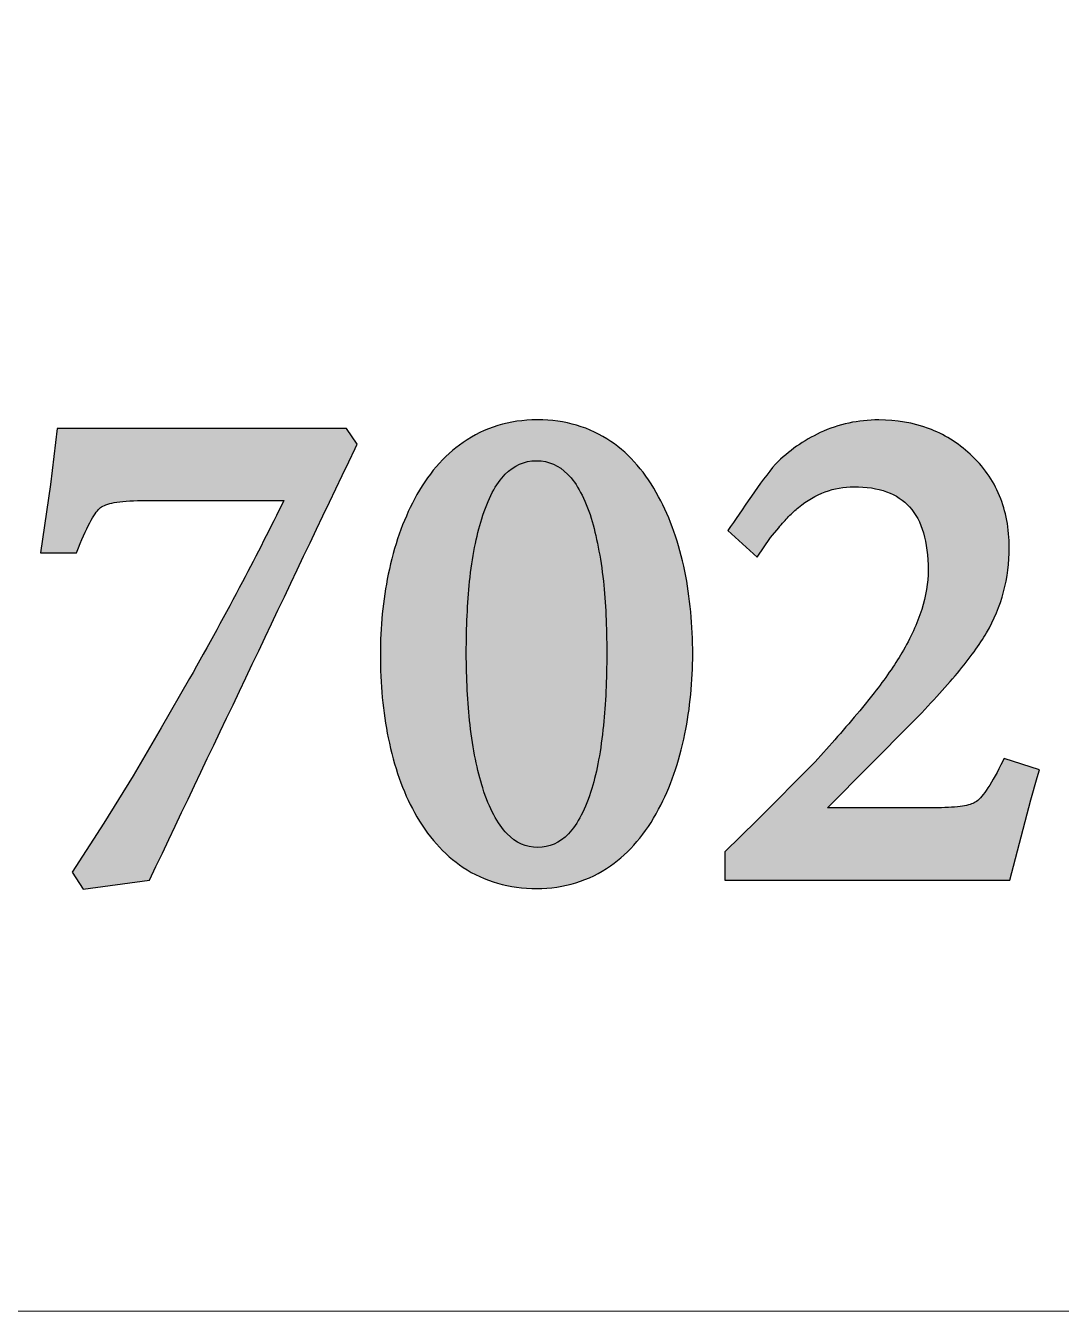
# Model space of a CAD drawing. Header units: millimetres. Extents: x -228 to -124, y -139 to -90.
# Drawn here: x -198.85 to -191.94, y -139.37 to -130.79 of the extents above; entities that cross this region are included whole.
import ezdxf

# ---------------------------------------------------------------- set-up
doc = ezdxf.new("R2010")
doc.units = ezdxf.units.MM
doc.header["$MEASUREMENT"] = 0
doc.layers.add('Layer 1', color=7, linetype='Continuous')

msp = doc.modelspace()

# ---------------------------------------------------------------- hatches: boundary and pattern name
at = {"layer": 'Layer 1', "true_color": 0x373435}
h = msp.add_hatch(color=250, dxfattribs=at)
edge = h.paths.add_edge_path()
edge.add_spline(control_points=[(-195.4337, -133.4225), (-195.3423, -133.4225), (-195.2557, -133.4346), (-195.1744, -133.4585), (-195.0924, -133.4824), (-195.016, -133.5186), (-194.9455, -133.5663), (-194.8816, -133.61), (-194.8226, -133.6628), (-194.7693, -133.7247), (-194.7165, -133.786), (-194.6688, -133.8562), (-194.6269, -133.9351), (-194.5885, -134.0067), (-194.5541, -134.0844), (-194.525, -134.1678), (-194.4959, -134.2505), (-194.4715, -134.339), (-194.4516, -134.4327), (-194.4345, -134.5192), (-194.4214, -134.6089), (-194.4126, -134.7025), (-194.4039, -134.7956), (-194.3992, -134.8901), (-194.3992, -134.9854), (-194.3992, -135.0749), (-194.4039, -135.1645), (-194.4125, -135.2539), (-194.4213, -135.3445), (-194.4344, -135.4326), (-194.4513, -135.5175), (-194.4715, -135.6132), (-194.4961, -135.703), (-194.525, -135.786), (-194.5541, -135.8698), (-194.5883, -135.9479), (-194.6269, -136.0194), (-194.6701, -136.1009), (-194.7186, -136.1732), (-194.7718, -136.236), (-194.8255, -136.2993), (-194.8846, -136.3535), (-194.9479, -136.3976), (-195.0202, -136.4476), (-195.0976, -136.4856), (-195.1795, -136.5107), (-195.2618, -136.5357), (-195.349, -136.5485), (-195.44, -136.5485), (-195.5323, -136.5485), (-195.6198, -136.5366), (-195.7015, -136.5134), (-195.7838, -136.49), (-195.8608, -136.4546), (-195.9313, -136.4078), (-195.9961, -136.3648), (-196.0562, -136.3121), (-196.1106, -136.2511), (-196.1643, -136.1902), (-196.2132, -136.1204), (-196.2564, -136.0424), (-196.2952, -135.9716), (-196.3295, -135.8945), (-196.3585, -135.8119), (-196.3875, -135.7292), (-196.4122, -135.6394), (-196.4321, -135.5438), (-196.4495, -135.4579), (-196.4627, -135.3681), (-196.4713, -135.2752), (-196.48, -135.1815), (-196.4844, -135.0858), (-196.4844, -134.9884), (-196.4844, -134.8973), (-196.48, -134.8062), (-196.4713, -134.7159), (-196.4629, -134.6269), (-196.4495, -134.539), (-196.4321, -134.4528), (-196.4122, -134.358), (-196.3875, -134.2686), (-196.3585, -134.1855), (-196.3292, -134.1016), (-196.2951, -134.0231), (-196.2568, -133.9509), (-196.2135, -133.8695), (-196.1649, -133.7974), (-196.1112, -133.7349), (-196.0569, -133.6716), (-195.9969, -133.6175), (-195.9319, -133.573), (-195.8602, -133.5231), (-195.783, -133.4853), (-195.7009, -133.4602), (-195.6186, -133.4352), (-195.5316, -133.4225), (-195.44, -133.4225), (-195.44, -133.4225), (-195.4337, -133.4225), (-195.4337, -133.4225)], knot_values=[0, 0, 0, 0, 0.030303, 0.030303, 0.030303, 0.060606, 0.060606, 0.060606, 0.090909, 0.090909, 0.090909, 0.121212, 0.121212, 0.121212, 0.151515, 0.151515, 0.151515, 0.181818, 0.181818, 0.181818, 0.212121, 0.212121, 0.212121, 0.242424, 0.242424, 0.242424, 0.272727, 0.272727, 0.272727, 0.30303, 0.30303, 0.30303, 0.333333, 0.333333, 0.333333, 0.363636, 0.363636, 0.363636, 0.393939, 0.393939, 0.393939, 0.424242, 0.424242, 0.424242, 0.454545, 0.454545, 0.454545, 0.484848, 0.484848, 0.484848, 0.515152, 0.515152, 0.515152, 0.545455, 0.545455, 0.545455, 0.575758, 0.575758, 0.575758, 0.606061, 0.606061, 0.606061, 0.636364, 0.636364, 0.636364, 0.666667, 0.666667, 0.666667, 0.69697, 0.69697, 0.69697, 0.727273, 0.727273, 0.727273, 0.757576, 0.757576, 0.757576, 0.787879, 0.787879, 0.787879, 0.818182, 0.818182, 0.818182, 0.848485, 0.848485, 0.848485, 0.878788, 0.878788, 0.878788, 0.909091, 0.909091, 0.909091, 0.939394, 0.939394, 0.939394, 0.969697, 0.969697, 0.969697, 1, 1, 1, 1], degree=3, periodic=1)
h = msp.add_hatch(color=250, dxfattribs=at)
edge = h.paths.add_edge_path()
edge.add_spline(control_points=[(-192.0997, -135.8083), (-192.0997, -135.8083), (-192.1434, -135.9574), (-192.1434, -135.9574), (-192.1434, -135.9574), (-192.2824, -136.4937), (-192.2824, -136.4937), (-192.2824, -136.4937), (-194.1857, -136.4937), (-194.1857, -136.4937), (-194.1857, -136.4937), (-194.1857, -136.3038), (-194.1857, -136.3038), (-194.1857, -136.3038), (-193.9709, -136.0958), (-193.9709, -136.0958), (-193.9709, -136.0958), (-193.5826, -135.7043), (-193.5826, -135.7043), (-193.4809, -135.5916), (-193.3829, -135.4789), (-193.2845, -135.3634), (-193.2845, -135.3634), (-193.1884, -135.2432), (-193.1884, -135.2432), (-193.1528, -135.1981), (-193.119, -135.1522), (-193.0872, -135.1065), (-193.056, -135.0615), (-193.0276, -135.0178), (-193.0029, -134.9763), (-192.9443, -134.8772), (-192.9003, -134.7806), (-192.8711, -134.6879), (-192.8424, -134.5969), (-192.8279, -134.5089), (-192.8279, -134.4248), (-192.8279, -134.235), (-192.8693, -134.0942), (-192.9517, -134.0029), (-193.0322, -133.9134), (-193.1566, -133.8683), (-193.3238, -133.8683), (-193.4563, -133.8683), (-193.5793, -133.9145), (-193.6932, -134.0063), (-193.7147, -134.024), (-193.737, -134.0447), (-193.7592, -134.0673), (-193.7802, -134.0889), (-193.8027, -134.1142), (-193.8255, -134.1426), (-193.8255, -134.1426), (-193.8801, -134.2082), (-193.8801, -134.2082), (-193.8801, -134.2082), (-193.9699, -134.3386), (-193.9699, -134.3386), (-193.9699, -134.3386), (-194.1648, -134.16), (-194.1648, -134.16), (-194.0692, -134.026), (-193.9487, -133.8346), (-193.8464, -133.7174), (-193.8027, -133.6736), (-193.7555, -133.6338), (-193.706, -133.5989), (-193.6566, -133.5643), (-193.6039, -133.5336), (-193.5487, -133.5077), (-193.487, -133.4794), (-193.4233, -133.4579), (-193.3583, -133.4438), (-193.2934, -133.4299), (-193.2264, -133.4225), (-193.1577, -133.4225), (-193.0383, -133.4225), (-192.9273, -133.4417), (-192.8256, -133.4798), (-192.7233, -133.5179), (-192.6305, -133.5752), (-192.5473, -133.6512), (-192.4604, -133.7315), (-192.3949, -133.8241), (-192.3515, -133.9285), (-192.3083, -134.0325), (-192.2864, -134.148), (-192.2864, -134.2745), (-192.2864, -134.3764), (-192.2991, -134.4751), (-192.3243, -134.57), (-192.3493, -134.6646), (-192.3874, -134.7559), (-192.4377, -134.8429), (-192.4843, -134.9215), (-192.5493, -135.0111), (-192.6326, -135.1114), (-192.7151, -135.2104), (-192.8164, -135.3214), (-192.9358, -135.4431), (-192.9358, -135.4431), (-193.4995, -136.0095), (-193.4995, -136.0095), (-193.4995, -136.0095), (-192.7636, -136.0095), (-192.7636, -136.0095), (-192.6964, -136.0095), (-192.6413, -136.0059), (-192.5987, -135.9993), (-192.56, -135.9931), (-192.5315, -135.9843), (-192.5144, -135.9734), (-192.4923, -135.96), (-192.4676, -135.9335), (-192.44, -135.8945), (-192.4099, -135.8513), (-192.3771, -135.7942), (-192.3423, -135.7233), (-192.3423, -135.7233), (-192.3214, -135.681), (-192.3214, -135.681), (-192.3214, -135.681), (-192.0835, -135.7562), (-192.0835, -135.7562), (-192.0835, -135.7562), (-192.0997, -135.8083), (-192.0997, -135.8083)], knot_values=[0, 0, 0, 0, 0.02381, 0.02381, 0.02381, 0.047619, 0.047619, 0.047619, 0.071429, 0.071429, 0.071429, 0.095238, 0.095238, 0.095238, 0.119048, 0.119048, 0.119048, 0.142857, 0.142857, 0.142857, 0.166667, 0.166667, 0.166667, 0.190476, 0.190476, 0.190476, 0.214286, 0.214286, 0.214286, 0.238095, 0.238095, 0.238095, 0.261905, 0.261905, 0.261905, 0.285714, 0.285714, 0.285714, 0.309524, 0.309524, 0.309524, 0.333333, 0.333333, 0.333333, 0.357143, 0.357143, 0.357143, 0.380952, 0.380952, 0.380952, 0.404762, 0.404762, 0.404762, 0.428571, 0.428571, 0.428571, 0.452381, 0.452381, 0.452381, 0.47619, 0.47619, 0.47619, 0.5, 0.5, 0.5, 0.52381, 0.52381, 0.52381, 0.547619, 0.547619, 0.547619, 0.571429, 0.571429, 0.571429, 0.595238, 0.595238, 0.595238, 0.619048, 0.619048, 0.619048, 0.642857, 0.642857, 0.642857, 0.666667, 0.666667, 0.666667, 0.690476, 0.690476, 0.690476, 0.714286, 0.714286, 0.714286, 0.738095, 0.738095, 0.738095, 0.761905, 0.761905, 0.761905, 0.785714, 0.785714, 0.785714, 0.809524, 0.809524, 0.809524, 0.833333, 0.833333, 0.833333, 0.857143, 0.857143, 0.857143, 0.880952, 0.880952, 0.880952, 0.904762, 0.904762, 0.904762, 0.928571, 0.928571, 0.928571, 0.952381, 0.952381, 0.952381, 0.97619, 0.97619, 0.97619, 1, 1, 1, 1], degree=3, periodic=1)
h = msp.add_hatch(color=250, dxfattribs=at)
edge = h.paths.add_edge_path()
edge.add_spline(control_points=[(-196.6525, -133.613), (-197.1125, -134.5715), (-197.567, -135.5328), (-198.0257, -136.492), (-198.0257, -136.492), (-198.4673, -136.5525), (-198.4673, -136.5525), (-198.4673, -136.5525), (-198.5406, -136.4386), (-198.5406, -136.4386), (-198.5406, -136.4386), (-198.3305, -136.1119), (-198.3305, -136.1119), (-198.3305, -136.1119), (-198.1351, -135.7962), (-198.1351, -135.7962), (-198.1351, -135.7962), (-197.9467, -135.4772), (-197.9467, -135.4772), (-197.9467, -135.4772), (-197.7576, -135.1475), (-197.7576, -135.1475), (-197.6343, -134.929), (-197.5168, -134.7143), (-197.4057, -134.5036), (-197.3087, -134.3199), (-197.2164, -134.139), (-197.129, -133.9611), (-197.129, -133.9611), (-198.0784, -133.9611), (-198.0784, -133.9611), (-198.1532, -133.9611), (-198.2144, -133.9656), (-198.2618, -133.9745), (-198.3043, -133.9823), (-198.3344, -133.9934), (-198.3521, -134.007), (-198.3698, -134.0206), (-198.3905, -134.0488), (-198.4142, -134.0909), (-198.4403, -134.1374), (-198.4686, -134.1993), (-198.4984, -134.2751), (-198.4984, -134.2751), (-198.5121, -134.3101), (-198.5121, -134.3101), (-198.5121, -134.3101), (-198.7534, -134.3101), (-198.7534, -134.3101), (-198.7534, -134.3101), (-198.6869, -133.8539), (-198.6869, -133.8539), (-198.6869, -133.8539), (-198.6426, -133.4801), (-198.6426, -133.4801), (-198.6426, -133.4801), (-196.7115, -133.4801), (-196.7115, -133.4801), (-196.7115, -133.4801), (-196.6387, -133.5843), (-196.6387, -133.5843), (-196.6387, -133.5843), (-196.6525, -133.613), (-196.6525, -133.613)], knot_values=[0, 0, 0, 0, 0.047619, 0.047619, 0.047619, 0.095238, 0.095238, 0.095238, 0.142857, 0.142857, 0.142857, 0.190476, 0.190476, 0.190476, 0.238095, 0.238095, 0.238095, 0.285714, 0.285714, 0.285714, 0.333333, 0.333333, 0.333333, 0.380952, 0.380952, 0.380952, 0.428571, 0.428571, 0.428571, 0.47619, 0.47619, 0.47619, 0.52381, 0.52381, 0.52381, 0.571429, 0.571429, 0.571429, 0.619048, 0.619048, 0.619048, 0.666667, 0.666667, 0.666667, 0.714286, 0.714286, 0.714286, 0.761905, 0.761905, 0.761905, 0.809524, 0.809524, 0.809524, 0.857143, 0.857143, 0.857143, 0.904762, 0.904762, 0.904762, 0.952381, 0.952381, 0.952381, 1, 1, 1, 1], degree=3, periodic=1)
h = msp.add_hatch(color=250, dxfattribs=at)
edge = h.paths.add_edge_path()
edge.add_spline(control_points=[(-195.4435, -133.6954), (-195.5232, -133.6954), (-195.5927, -133.7254), (-195.651, -133.7851), (-195.7142, -133.8498), (-195.7664, -133.9489), (-195.8073, -134.0824), (-195.8258, -134.1401), (-195.8421, -134.2037), (-195.8555, -134.2734), (-195.8693, -134.3443), (-195.8802, -134.4204), (-195.8884, -134.501), (-195.8958, -134.5734), (-195.9017, -134.6495), (-195.9053, -134.7292), (-195.9089, -134.8075), (-195.9107, -134.891), (-195.9107, -134.979), (-195.9107, -135.0647), (-195.9086, -135.1465), (-195.9044, -135.2245), (-195.9002, -135.3048), (-195.8936, -135.3822), (-195.8854, -135.4561), (-195.8762, -135.5368), (-195.8641, -135.6135), (-195.8499, -135.6851), (-195.8359, -135.7554), (-195.8195, -135.82), (-195.8012, -135.8781), (-195.757, -136.0151), (-195.7025, -136.117), (-195.6386, -136.1833), (-195.5798, -136.2443), (-195.5113, -136.275), (-195.4337, -136.275), (-195.3556, -136.275), (-195.2874, -136.2445), (-195.2294, -136.1842), (-195.1666, -136.1186), (-195.1143, -136.0177), (-195.073, -135.8821), (-195.0556, -135.8233), (-195.04, -135.759), (-195.0274, -135.6903), (-195.0143, -135.6195), (-195.0035, -135.5427), (-194.9953, -135.4604), (-194.9882, -135.3886), (-194.9825, -135.3119), (-194.9789, -135.2312), (-194.9753, -135.1522), (-194.9734, -135.068), (-194.9734, -134.979), (-194.9734, -134.8897), (-194.9753, -134.8054), (-194.9789, -134.7265), (-194.9825, -134.6461), (-194.9882, -134.5698), (-194.9951, -134.4984), (-195.0048, -134.4171), (-195.0166, -134.3409), (-195.0301, -134.2706), (-195.0436, -134.2011), (-195.0593, -134.137), (-195.0767, -134.0791), (-195.1187, -133.9469), (-195.1715, -133.8485), (-195.2344, -133.7846), (-195.2928, -133.7253), (-195.3615, -133.6954), (-195.44, -133.6954), (-195.44, -133.6954), (-195.4435, -133.6954), (-195.4435, -133.6954)], knot_values=[0, 0, 0, 0, 0.04, 0.04, 0.04, 0.08, 0.08, 0.08, 0.12, 0.12, 0.12, 0.16, 0.16, 0.16, 0.2, 0.2, 0.2, 0.24, 0.24, 0.24, 0.28, 0.28, 0.28, 0.32, 0.32, 0.32, 0.36, 0.36, 0.36, 0.4, 0.4, 0.4, 0.44, 0.44, 0.44, 0.48, 0.48, 0.48, 0.52, 0.52, 0.52, 0.56, 0.56, 0.56, 0.6, 0.6, 0.6, 0.64, 0.64, 0.64, 0.68, 0.68, 0.68, 0.72, 0.72, 0.72, 0.76, 0.76, 0.76, 0.8, 0.8, 0.8, 0.84, 0.84, 0.84, 0.88, 0.88, 0.88, 0.92, 0.92, 0.92, 0.96, 0.96, 0.96, 1, 1, 1, 1], degree=3, periodic=1)

# ---------------------------------------------------------------- linework, layer by layer
at = {"layer": 'Layer 1', "color": 250, "lineweight": 18}
msp.add_open_spline([(-224.1676, -89.5688), (-224.1676, -89.5688), (-181.8748, -89.5688), (-181.8748, -89.5688), (-179.8103, -89.5688), (-178.1212, -91.258), (-178.1212, -93.3226), (-178.1212, -93.3226), (-178.1212, -135.615), (-178.1212, -135.615), (-178.1212, -137.6796), (-179.8103, -139.3688), (-181.8748, -139.3688), (-181.8748, -139.3688), (-224.1676, -139.3688), (-224.1676, -139.3688), (-226.2321, -139.3688), (-227.9212, -137.6796), (-227.9212, -135.615), (-227.9212, -135.615), (-227.9212, -93.3226), (-227.9212, -93.3226), (-227.9212, -91.258), (-226.2321, -89.5688), (-224.1676, -89.5688)], degree=3, knots=[0, 0, 0, 0, 0.125, 0.125, 0.125, 0.25, 0.25, 0.25, 0.375, 0.375, 0.375, 0.5, 0.5, 0.5, 0.625, 0.625, 0.625, 0.75, 0.75, 0.75, 0.875, 0.875, 0.875, 1, 1, 1, 1], dxfattribs=at)
at = {"layer": 'Layer 1', "color": 250}
for points, knots in [([(-195.4337, -133.4225), (-195.3423, -133.4225), (-195.2557, -133.4346), (-195.1744, -133.4585), (-195.0924, -133.4824), (-195.016, -133.5186), (-194.9455, -133.5663), (-194.8816, -133.61), (-194.8226, -133.6628), (-194.7693, -133.7247), (-194.7165, -133.786), (-194.6688, -133.8562), (-194.6269, -133.9351), (-194.5885, -134.0067), (-194.5541, -134.0844), (-194.525, -134.1678), (-194.4959, -134.2505), (-194.4715, -134.339), (-194.4516, -134.4327), (-194.4345, -134.5192), (-194.4214, -134.6089), (-194.4126, -134.7025), (-194.4039, -134.7956), (-194.3992, -134.8901), (-194.3992, -134.9854), (-194.3992, -135.0749), (-194.4039, -135.1645), (-194.4125, -135.2539), (-194.4213, -135.3445), (-194.4344, -135.4326), (-194.4513, -135.5175), (-194.4715, -135.6132), (-194.4961, -135.703), (-194.525, -135.786), (-194.5541, -135.8698), (-194.5883, -135.9479), (-194.6269, -136.0194), (-194.6701, -136.1009), (-194.7186, -136.1732), (-194.7718, -136.236), (-194.8255, -136.2993), (-194.8846, -136.3535), (-194.9479, -136.3976), (-195.0202, -136.4476), (-195.0976, -136.4856), (-195.1795, -136.5107), (-195.2618, -136.5357), (-195.349, -136.5485), (-195.44, -136.5485), (-195.5323, -136.5485), (-195.6198, -136.5366), (-195.7015, -136.5134), (-195.7838, -136.49), (-195.8608, -136.4546), (-195.9313, -136.4078), (-195.9961, -136.3648), (-196.0562, -136.3121), (-196.1106, -136.2511), (-196.1643, -136.1902), (-196.2132, -136.1204), (-196.2564, -136.0424), (-196.2952, -135.9716), (-196.3295, -135.8945), (-196.3585, -135.8119), (-196.3875, -135.7292), (-196.4122, -135.6394), (-196.4321, -135.5438), (-196.4495, -135.4579), (-196.4627, -135.3681), (-196.4713, -135.2752), (-196.48, -135.1815), (-196.4844, -135.0858), (-196.4844, -134.9884), (-196.4844, -134.8973), (-196.48, -134.8062), (-196.4713, -134.7159), (-196.4629, -134.6269), (-196.4495, -134.539), (-196.4321, -134.4528), (-196.4122, -134.358), (-196.3875, -134.2686), (-196.3585, -134.1855), (-196.3292, -134.1016), (-196.2951, -134.0231), (-196.2568, -133.9509), (-196.2135, -133.8695), (-196.1649, -133.7974), (-196.1112, -133.7349), (-196.0569, -133.6716), (-195.9969, -133.6175), (-195.9319, -133.573), (-195.8602, -133.5231), (-195.783, -133.4853), (-195.7009, -133.4602), (-195.6186, -133.4352), (-195.5316, -133.4225), (-195.44, -133.4225), (-195.44, -133.4225), (-195.4337, -133.4225), (-195.4337, -133.4225)], [0, 0, 0, 0, 0.030303, 0.030303, 0.030303, 0.060606, 0.060606, 0.060606, 0.090909, 0.090909, 0.090909, 0.121212, 0.121212, 0.121212, 0.151515, 0.151515, 0.151515, 0.181818, 0.181818, 0.181818, 0.212121, 0.212121, 0.212121, 0.242424, 0.242424, 0.242424, 0.272727, 0.272727, 0.272727, 0.30303, 0.30303, 0.30303, 0.333333, 0.333333, 0.333333, 0.363636, 0.363636, 0.363636, 0.393939, 0.393939, 0.393939, 0.424242, 0.424242, 0.424242, 0.454545, 0.454545, 0.454545, 0.484848, 0.484848, 0.484848, 0.515152, 0.515152, 0.515152, 0.545455, 0.545455, 0.545455, 0.575758, 0.575758, 0.575758, 0.606061, 0.606061, 0.606061, 0.636364, 0.636364, 0.636364, 0.666667, 0.666667, 0.666667, 0.69697, 0.69697, 0.69697, 0.727273, 0.727273, 0.727273, 0.757576, 0.757576, 0.757576, 0.787879, 0.787879, 0.787879, 0.818182, 0.818182, 0.818182, 0.848485, 0.848485, 0.848485, 0.878788, 0.878788, 0.878788, 0.909091, 0.909091, 0.909091, 0.939394, 0.939394, 0.939394, 0.969697, 0.969697, 0.969697, 1, 1, 1, 1]), ([(-192.0997, -135.8083), (-192.0997, -135.8083), (-192.1434, -135.9574), (-192.1434, -135.9574), (-192.1434, -135.9574), (-192.2824, -136.4937), (-192.2824, -136.4937), (-192.2824, -136.4937), (-194.1857, -136.4937), (-194.1857, -136.4937), (-194.1857, -136.4937), (-194.1857, -136.3038), (-194.1857, -136.3038), (-194.1857, -136.3038), (-193.9709, -136.0958), (-193.9709, -136.0958), (-193.9709, -136.0958), (-193.5826, -135.7043), (-193.5826, -135.7043), (-193.4809, -135.5916), (-193.3829, -135.4789), (-193.2845, -135.3634), (-193.2845, -135.3634), (-193.1884, -135.2432), (-193.1884, -135.2432), (-193.1528, -135.1981), (-193.119, -135.1522), (-193.0872, -135.1065), (-193.056, -135.0615), (-193.0276, -135.0178), (-193.0029, -134.9763), (-192.9443, -134.8772), (-192.9003, -134.7806), (-192.8711, -134.6879), (-192.8424, -134.5969), (-192.8279, -134.5089), (-192.8279, -134.4248), (-192.8279, -134.235), (-192.8693, -134.0942), (-192.9517, -134.0029), (-193.0322, -133.9134), (-193.1566, -133.8683), (-193.3238, -133.8683), (-193.4563, -133.8683), (-193.5793, -133.9145), (-193.6932, -134.0063), (-193.7147, -134.024), (-193.737, -134.0447), (-193.7592, -134.0673), (-193.7802, -134.0889), (-193.8027, -134.1142), (-193.8255, -134.1426), (-193.8255, -134.1426), (-193.8801, -134.2082), (-193.8801, -134.2082), (-193.8801, -134.2082), (-193.9699, -134.3386), (-193.9699, -134.3386), (-193.9699, -134.3386), (-194.1648, -134.16), (-194.1648, -134.16), (-194.0692, -134.026), (-193.9487, -133.8346), (-193.8464, -133.7174), (-193.8027, -133.6736), (-193.7555, -133.6338), (-193.706, -133.5989), (-193.6566, -133.5643), (-193.6039, -133.5336), (-193.5487, -133.5077), (-193.487, -133.4794), (-193.4233, -133.4579), (-193.3583, -133.4438), (-193.2934, -133.4299), (-193.2264, -133.4225), (-193.1577, -133.4225), (-193.0383, -133.4225), (-192.9273, -133.4417), (-192.8256, -133.4798), (-192.7233, -133.5179), (-192.6305, -133.5752), (-192.5473, -133.6512), (-192.4604, -133.7315), (-192.3949, -133.8241), (-192.3515, -133.9285), (-192.3083, -134.0325), (-192.2864, -134.148), (-192.2864, -134.2745), (-192.2864, -134.3764), (-192.2991, -134.4751), (-192.3243, -134.57), (-192.3493, -134.6646), (-192.3874, -134.7559), (-192.4377, -134.8429), (-192.4843, -134.9215), (-192.5493, -135.0111), (-192.6326, -135.1114), (-192.7151, -135.2104), (-192.8164, -135.3214), (-192.9358, -135.4431), (-192.9358, -135.4431), (-193.4995, -136.0095), (-193.4995, -136.0095), (-193.4995, -136.0095), (-192.7636, -136.0095), (-192.7636, -136.0095), (-192.6964, -136.0095), (-192.6413, -136.0059), (-192.5987, -135.9993), (-192.56, -135.9931), (-192.5315, -135.9843), (-192.5144, -135.9734), (-192.4923, -135.96), (-192.4676, -135.9335), (-192.44, -135.8945), (-192.4099, -135.8513), (-192.3771, -135.7942), (-192.3423, -135.7233), (-192.3423, -135.7233), (-192.3214, -135.681), (-192.3214, -135.681), (-192.3214, -135.681), (-192.0835, -135.7562), (-192.0835, -135.7562), (-192.0835, -135.7562), (-192.0997, -135.8083), (-192.0997, -135.8083)], [0, 0, 0, 0, 0.02381, 0.02381, 0.02381, 0.047619, 0.047619, 0.047619, 0.071429, 0.071429, 0.071429, 0.095238, 0.095238, 0.095238, 0.119048, 0.119048, 0.119048, 0.142857, 0.142857, 0.142857, 0.166667, 0.166667, 0.166667, 0.190476, 0.190476, 0.190476, 0.214286, 0.214286, 0.214286, 0.238095, 0.238095, 0.238095, 0.261905, 0.261905, 0.261905, 0.285714, 0.285714, 0.285714, 0.309524, 0.309524, 0.309524, 0.333333, 0.333333, 0.333333, 0.357143, 0.357143, 0.357143, 0.380952, 0.380952, 0.380952, 0.404762, 0.404762, 0.404762, 0.428571, 0.428571, 0.428571, 0.452381, 0.452381, 0.452381, 0.47619, 0.47619, 0.47619, 0.5, 0.5, 0.5, 0.52381, 0.52381, 0.52381, 0.547619, 0.547619, 0.547619, 0.571429, 0.571429, 0.571429, 0.595238, 0.595238, 0.595238, 0.619048, 0.619048, 0.619048, 0.642857, 0.642857, 0.642857, 0.666667, 0.666667, 0.666667, 0.690476, 0.690476, 0.690476, 0.714286, 0.714286, 0.714286, 0.738095, 0.738095, 0.738095, 0.761905, 0.761905, 0.761905, 0.785714, 0.785714, 0.785714, 0.809524, 0.809524, 0.809524, 0.833333, 0.833333, 0.833333, 0.857143, 0.857143, 0.857143, 0.880952, 0.880952, 0.880952, 0.904762, 0.904762, 0.904762, 0.928571, 0.928571, 0.928571, 0.952381, 0.952381, 0.952381, 0.97619, 0.97619, 0.97619, 1, 1, 1, 1]), ([(-196.6525, -133.613), (-197.1125, -134.5715), (-197.567, -135.5328), (-198.0257, -136.492), (-198.0257, -136.492), (-198.4673, -136.5525), (-198.4673, -136.5525), (-198.4673, -136.5525), (-198.5406, -136.4386), (-198.5406, -136.4386), (-198.5406, -136.4386), (-198.3305, -136.1119), (-198.3305, -136.1119), (-198.3305, -136.1119), (-198.1351, -135.7962), (-198.1351, -135.7962), (-198.1351, -135.7962), (-197.9467, -135.4772), (-197.9467, -135.4772), (-197.9467, -135.4772), (-197.7576, -135.1475), (-197.7576, -135.1475), (-197.6343, -134.929), (-197.5168, -134.7143), (-197.4057, -134.5036), (-197.3087, -134.3199), (-197.2164, -134.139), (-197.129, -133.9611), (-197.129, -133.9611), (-198.0784, -133.9611), (-198.0784, -133.9611), (-198.1532, -133.9611), (-198.2144, -133.9656), (-198.2618, -133.9745), (-198.3043, -133.9823), (-198.3344, -133.9934), (-198.3521, -134.007), (-198.3698, -134.0206), (-198.3905, -134.0488), (-198.4142, -134.0909), (-198.4403, -134.1374), (-198.4686, -134.1993), (-198.4984, -134.2751), (-198.4984, -134.2751), (-198.5121, -134.3101), (-198.5121, -134.3101), (-198.5121, -134.3101), (-198.7534, -134.3101), (-198.7534, -134.3101), (-198.7534, -134.3101), (-198.6869, -133.8539), (-198.6869, -133.8539), (-198.6869, -133.8539), (-198.6426, -133.4801), (-198.6426, -133.4801), (-198.6426, -133.4801), (-196.7115, -133.4801), (-196.7115, -133.4801), (-196.7115, -133.4801), (-196.6387, -133.5843), (-196.6387, -133.5843), (-196.6387, -133.5843), (-196.6525, -133.613), (-196.6525, -133.613)], [0, 0, 0, 0, 0.047619, 0.047619, 0.047619, 0.095238, 0.095238, 0.095238, 0.142857, 0.142857, 0.142857, 0.190476, 0.190476, 0.190476, 0.238095, 0.238095, 0.238095, 0.285714, 0.285714, 0.285714, 0.333333, 0.333333, 0.333333, 0.380952, 0.380952, 0.380952, 0.428571, 0.428571, 0.428571, 0.47619, 0.47619, 0.47619, 0.52381, 0.52381, 0.52381, 0.571429, 0.571429, 0.571429, 0.619048, 0.619048, 0.619048, 0.666667, 0.666667, 0.666667, 0.714286, 0.714286, 0.714286, 0.761905, 0.761905, 0.761905, 0.809524, 0.809524, 0.809524, 0.857143, 0.857143, 0.857143, 0.904762, 0.904762, 0.904762, 0.952381, 0.952381, 0.952381, 1, 1, 1, 1]), ([(-195.4435, -133.6954), (-195.5232, -133.6954), (-195.5927, -133.7254), (-195.651, -133.7851), (-195.7142, -133.8498), (-195.7664, -133.9489), (-195.8073, -134.0824), (-195.8258, -134.1401), (-195.8421, -134.2037), (-195.8555, -134.2734), (-195.8693, -134.3443), (-195.8802, -134.4204), (-195.8884, -134.501), (-195.8958, -134.5734), (-195.9017, -134.6495), (-195.9053, -134.7292), (-195.9089, -134.8075), (-195.9107, -134.891), (-195.9107, -134.979), (-195.9107, -135.0647), (-195.9086, -135.1465), (-195.9044, -135.2245), (-195.9002, -135.3048), (-195.8936, -135.3822), (-195.8854, -135.4561), (-195.8762, -135.5368), (-195.8641, -135.6135), (-195.8499, -135.6851), (-195.8359, -135.7554), (-195.8195, -135.82), (-195.8012, -135.8781), (-195.757, -136.0151), (-195.7025, -136.117), (-195.6386, -136.1833), (-195.5798, -136.2443), (-195.5113, -136.275), (-195.4337, -136.275), (-195.3556, -136.275), (-195.2874, -136.2445), (-195.2294, -136.1842), (-195.1666, -136.1186), (-195.1143, -136.0177), (-195.073, -135.8821), (-195.0556, -135.8233), (-195.04, -135.759), (-195.0274, -135.6903), (-195.0143, -135.6195), (-195.0035, -135.5427), (-194.9953, -135.4604), (-194.9882, -135.3886), (-194.9825, -135.3119), (-194.9789, -135.2312), (-194.9753, -135.1522), (-194.9734, -135.068), (-194.9734, -134.979), (-194.9734, -134.8897), (-194.9753, -134.8054), (-194.9789, -134.7265), (-194.9825, -134.6461), (-194.9882, -134.5698), (-194.9951, -134.4984), (-195.0048, -134.4171), (-195.0166, -134.3409), (-195.0301, -134.2706), (-195.0436, -134.2011), (-195.0593, -134.137), (-195.0767, -134.0791), (-195.1187, -133.9469), (-195.1715, -133.8485), (-195.2344, -133.7846), (-195.2928, -133.7253), (-195.3615, -133.6954), (-195.44, -133.6954), (-195.44, -133.6954), (-195.4435, -133.6954), (-195.4435, -133.6954)], [0, 0, 0, 0, 0.04, 0.04, 0.04, 0.08, 0.08, 0.08, 0.12, 0.12, 0.12, 0.16, 0.16, 0.16, 0.2, 0.2, 0.2, 0.24, 0.24, 0.24, 0.28, 0.28, 0.28, 0.32, 0.32, 0.32, 0.36, 0.36, 0.36, 0.4, 0.4, 0.4, 0.44, 0.44, 0.44, 0.48, 0.48, 0.48, 0.52, 0.52, 0.52, 0.56, 0.56, 0.56, 0.6, 0.6, 0.6, 0.64, 0.64, 0.64, 0.68, 0.68, 0.68, 0.72, 0.72, 0.72, 0.76, 0.76, 0.76, 0.8, 0.8, 0.8, 0.84, 0.84, 0.84, 0.88, 0.88, 0.88, 0.92, 0.92, 0.92, 0.96, 0.96, 0.96, 1, 1, 1, 1])]:
    msp.add_open_spline(points, degree=3, knots=knots, dxfattribs=at)

doc.saveas('drawing.dxf')
